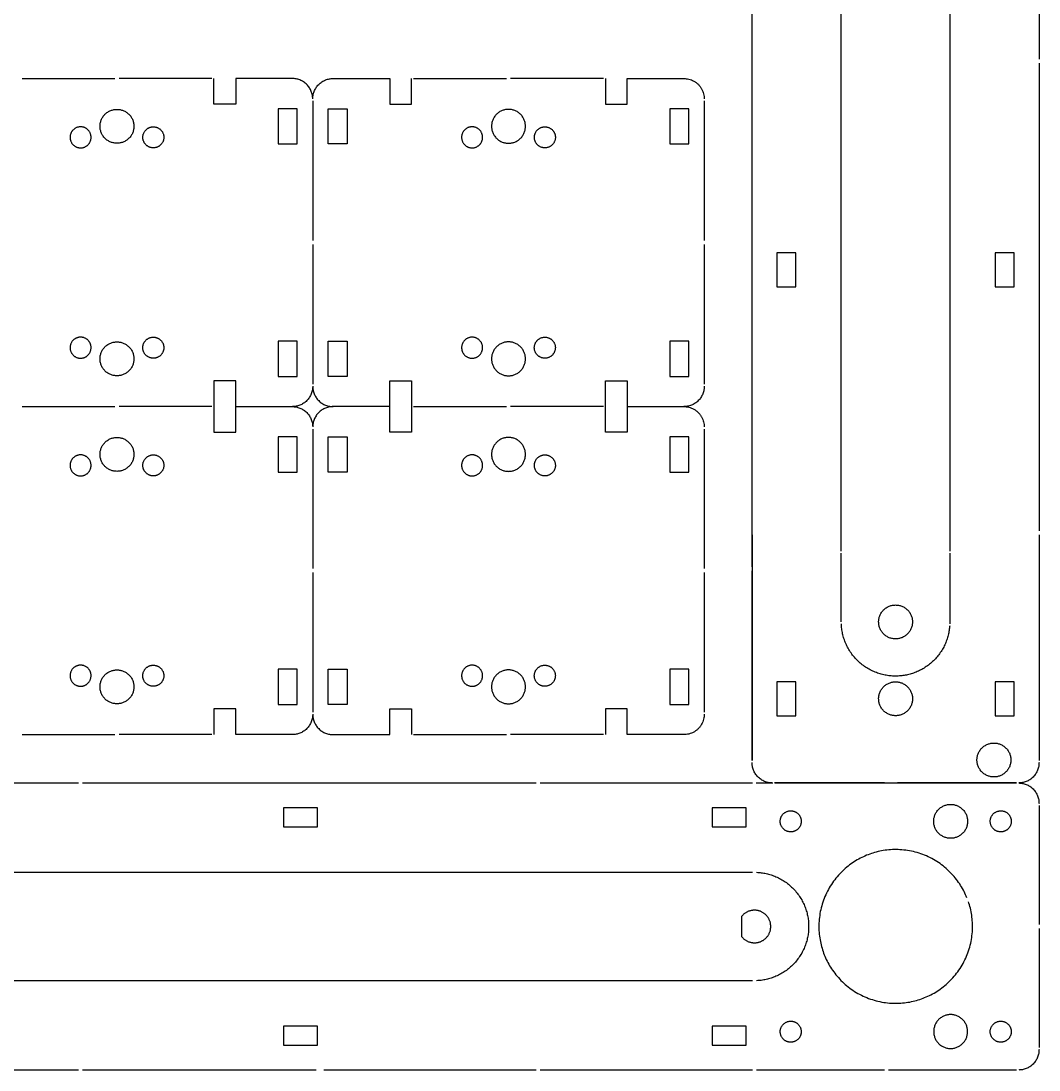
# Model space of a CAD drawing. Header units: millimetres. Extents: x 46 to 341, y 484 to 781.
# Drawn here: x 190.9 to 341, y 487 to 641.6 of the extents above; entities that cross this region are included whole.
import ezdxf

# ---------------------------------------------------------------- set-up
doc = ezdxf.new("R2010")
doc.units = ezdxf.units.MM
doc.layers.get('0').update_dxf_attribs({"linetype": 'CONTINUOUS'})

msp = doc.modelspace()

# ---------------------------------------------------------------- linework, layer by layer
for p, q in [((191.07, 633.12), (204.77, 633.12)), ((219.07, 633.12), (205.37, 633.12)), ((219.37, 629.42), (219.37, 633.12)), ((230.93, 633.12), (222.57, 633.12)), ((222.57, 633.12), (222.57, 629.33)), ((236.93, 633.12), (245.29, 633.12)), ((245.29, 633.12), (245.29, 629.33)), ((248.49, 629.42), (248.49, 633.12)), ((248.79, 633.12), (262.49, 633.12)), ((276.79, 633.12), (263.09, 633.12)), ((277.09, 633.12), (277.09, 629.42)), ((280.29, 629.33), (280.29, 633.12)), ((219.37, 629.33), (219.37, 629.42)), ((222.57, 629.33), (219.37, 629.33)), ((233.93, 629.82), (233.93, 609.25)), ((245.29, 629.33), (248.49, 629.33)), ((248.49, 629.33), (248.49, 629.42)), ((277.09, 629.42), (277.09, 629.33)), ((277.09, 629.33), (280.29, 629.33)), ((291.65, 629.82), (291.65, 609.25)), ((233.93, 608.65), (233.93, 588.07)), ((291.65, 608.65), (291.65, 588.07)), ((219.37, 588.56), (219.37, 588.47)), ((222.57, 588.56), (219.37, 588.56)), ((219.37, 588.47), (219.37, 584.77)), ((222.57, 584.77), (222.57, 588.56)), ((245.29, 588.56), (248.49, 588.56)), ((245.29, 584.77), (245.29, 588.56)), ((248.49, 588.56), (248.49, 588.47)), ((248.49, 588.47), (248.49, 584.77)), ((191.07, 584.77), (204.77, 584.77)), ((219.07, 584.77), (205.37, 584.77)), ((219.37, 584.77), (219.37, 581.07)), ((222.57, 584.77), (230.93, 584.77)), ((222.57, 580.98), (222.57, 584.77)), ((245.29, 584.77), (236.93, 584.77)), ((245.29, 580.98), (245.29, 584.77)), ((248.49, 584.77), (248.49, 581.07)), ((248.79, 584.77), (262.49, 584.77)), ((276.79, 584.77), (263.09, 584.77)), ((233.93, 581.47), (233.93, 560.9)), ((291.65, 581.47), (291.65, 560.9)), ((219.37, 581.07), (219.37, 580.98)), ((219.37, 580.98), (222.57, 580.98)), ((248.49, 580.98), (245.29, 580.98)), ((248.49, 581.07), (248.49, 580.98)), ((298.7, 565.86), (298.7, 532.6)), ((327.85, 563.19), (327.85, 553.3)), ((233.93, 560.3), (233.93, 539.73)), ((291.65, 560.3), (291.65, 539.73)), ((298.7, 532.6), (298.7, 560.55)), ((327.85, 553.3), (327.85, 552.78)), ((222.57, 540.22), (219.37, 540.22)), ((219.37, 540.22), (219.37, 540.13)), ((219.37, 540.13), (219.37, 536.43)), ((222.57, 536.43), (222.57, 540.22)), ((245.29, 536.43), (245.29, 540.22)), ((245.29, 540.22), (248.49, 540.22)), ((248.49, 540.22), (248.49, 540.13)), ((248.49, 540.13), (248.49, 536.43)), ((280.29, 540.22), (277.09, 540.22)), ((280.29, 536.43), (280.29, 540.22)), ((191.07, 536.43), (204.77, 536.43)), ((219.07, 536.43), (205.37, 536.43)), ((230.93, 536.43), (222.57, 536.43)), ((236.93, 536.43), (245.29, 536.43)), ((248.79, 536.43), (262.49, 536.43)), ((276.79, 536.43), (263.09, 536.43)), ((318.83, 529.3), (337.7, 529.3)), ((337.7, 529.3), (320.15, 529.3))]:
    msp.add_line(p, q)
for points in [[(228.85, 628.68), (228.85, 623.48), (231.65, 623.48), (231.65, 628.68)], [(239, 623.48), (236.2, 623.48), (236.2, 628.68), (239, 628.68)], [(289.38, 623.48), (289.38, 628.68), (286.58, 628.68), (286.58, 623.48)], [(302.35, 602.41), (305.15, 602.41), (305.15, 607.41), (302.35, 607.41)], [(334.55, 607.41), (334.55, 602.41), (337.35, 602.41), (337.35, 607.41)], [(231.65, 589.21), (231.65, 594.41), (228.85, 594.41), (228.85, 589.21)], [(239, 589.21), (236.2, 589.21), (236.2, 594.41), (239, 594.41)], [(286.58, 589.21), (289.38, 589.21), (289.38, 594.41), (286.58, 594.41)], [(280.29, 580.98), (277.09, 580.98), (277.09, 581.07), (277.09, 584.77), (277.09, 588.47), (277.09, 588.56), (280.29, 588.56), (280.29, 584.77)], [(231.65, 575.13), (231.65, 580.34), (228.85, 580.34), (228.85, 575.13)], [(239, 575.13), (236.2, 575.13), (236.2, 580.34), (239, 580.34)], [(289.38, 575.13), (289.38, 580.34), (286.58, 580.34), (286.58, 575.13)], [(231.65, 540.86), (231.65, 546.07), (228.85, 546.07), (228.85, 540.86)], [(236.2, 546.07), (239, 546.07), (239, 540.86), (236.2, 540.86)], [(286.58, 540.86), (289.38, 540.86), (289.38, 546.07), (286.58, 546.07)], [(305.15, 539.22), (305.15, 544.22), (302.35, 544.22), (302.35, 539.22)], [(337.35, 544.22), (334.55, 544.22), (334.55, 539.22), (337.35, 539.22)], [(229.61, 525.65), (229.61, 522.85), (234.61, 522.85), (234.61, 525.65)], [(292.81, 525.65), (292.81, 522.85), (297.81, 522.85), (297.81, 525.65)], [(234.61, 490.65), (234.61, 493.45), (229.61, 493.45), (229.61, 490.65)], [(292.81, 490.65), (297.81, 490.65), (297.81, 493.45), (292.81, 493.45)]]:
    msp.add_lwpolyline(points, close=True)
for points in [[(311.85, 563.49), (311.85, 649.12), (311.85, 734.75)], [(327.85, 734.75), (327.85, 649.12), (327.85, 563.49)], [(341, 670.43), (341, 653.22), (341, 636)], [(298.7, 629.47), (298.7, 639.3), (298.7, 649.13)], [(298.7, 566.46), (298.7, 600.93), (298.7, 635.4)], [(341, 635.4), (341, 600.93), (341, 566.46)], [(298.7, 561.15), (298.7, 595.01), (298.7, 628.87)], [(341, 565.86), (341, 549.23), (341, 532.6)], [(311.85, 553.04), (311.85, 558.11), (311.85, 563.19)], [(130.46, 529.3), (164.93, 529.3), (199.4, 529.3)], [(200, 529.3), (233.43, 529.3), (266.85, 529.3)], [(267.45, 529.3), (283.1, 529.3), (298.75, 529.3)], [(299.3, 529.3), (300.52, 529.3), (301.75, 529.3)], [(318.23, 529.3), (310.11, 529.3), (302, 529.3)], [(302.05, 529.3), (310.8, 529.3), (319.55, 529.3)], [(341, 526), (341, 517.23), (341, 508.45)], [(127.49, 516.15), (213.12, 516.15), (298.75, 516.15)], [(297.15, 509.62), (297.15, 508.15), (297.15, 506.68)], [(341, 507.85), (341, 499.08), (341, 490.3)], [(298.75, 500.15), (213.12, 500.15), (127.49, 500.15)], [(199.4, 487), (164.93, 487), (130.46, 487)], [(234.43, 487), (217.22, 487), (200, 487)], [(266.85, 487), (251.2, 487), (235.55, 487)], [(298.75, 487), (283.1, 487), (267.45, 487)], [(318.23, 487), (308.79, 487), (299.35, 487)], [(337.7, 487), (328.27, 487), (318.83, 487)]]:
    msp.add_open_spline(points, degree=2)
for points, weights in [([(233.93, 630.12), (233.93, 633.12), (230.93, 633.12)], [1, 0.707106781187, 1]), ([(233.93, 630.12), (233.93, 633.12), (236.93, 633.12)], [1, 0.707106781187, 1]), ([(233.93, 587.77), (233.93, 584.77), (230.93, 584.77)], [1, 0.707106781187, 1]), ([(233.93, 587.77), (233.93, 584.77), (236.93, 584.77)], [1, 0.707106781187, 1]), ([(291.65, 587.77), (291.65, 584.77), (288.65, 584.77)], [1, 0.707106781187, 1]), ([(230.93, 584.77), (233.93, 584.77), (233.93, 581.77)], [1, 0.707106781187, 1]), ([(236.93, 584.77), (233.93, 584.77), (233.93, 581.77)], [1, 0.707106781187, 1]), ([(233.93, 539.43), (233.93, 536.43), (230.93, 536.43)], [1, 0.707106781187, 1]), ([(233.93, 539.43), (233.93, 536.43), (236.93, 536.43)], [1, 0.707106781187, 1]), ([(301.63, 529.3), (298.7, 529.37), (298.7, 532.3)], [0.990991185643, 0.711682678008, 1]), ([(341, 532.3), (341, 529.3), (338, 529.3)], [1, 0.707106781187, 1]), ([(338, 529.3), (341, 529.3), (341, 526.3)], [1, 0.707106781187, 1]), ([(341, 490), (341, 487), (338, 487)], [1, 0.707106781187, 1])]:
    msp.add_rational_spline(points, weights, degree=2)
for points, weights, knots in [([(280.29, 633.12), (284.97, 633.12), (288.65, 633.12), (291.65, 633.12), (291.65, 630.12)], [1, 1, 1, 0.707106781187, 1], [13.57915, 13.57915, 13.57915, 23.939282, 23.939282, 28.651671, 28.651671, 28.651671]), ([(205.07, 628.58), (202.57, 628.58), (202.57, 626.08), (202.57, 623.58), (205.07, 623.58), (207.57, 623.58), (207.57, 626.08), (207.57, 628.58), (205.07, 628.58)], [1, 0.707106781187, 1, 0.707106781187, 1, 0.707106781187, 1, 0.707106781187, 1], [-15.707963, -15.707963, -15.707963, -11.780972, -11.780972, -7.853982, -7.853982, -3.926991, -3.926991, 0, 0, 0]), ([(262.79, 628.58), (265.29, 628.58), (265.29, 626.08), (265.29, 623.58), (262.79, 623.58), (260.29, 623.58), (260.29, 626.08), (260.29, 628.58), (262.79, 628.58)], [1, 0.707106781187, 1, 0.707106781187, 1, 0.707106781187, 1, 0.707106781187, 1], [-15.707963, -15.707963, -15.707963, -11.780972, -11.780972, -7.853982, -7.853982, -3.926991, -3.926991, 0, 0, 0]), ([(200.5, 625.79), (201.83, 625), (201.04, 623.66), (200.24, 622.33), (198.91, 623.12), (197.58, 623.92), (198.37, 625.25), (199.16, 626.58), (200.5, 625.79)], [1, 0.707106781187, 1, 0.707106781187, 1, 0.707106781187, 1, 0.707106781187, 1], [0, 0, 0, 2.435763, 2.435763, 4.871526, 4.871526, 7.307288, 7.307288, 9.743051, 9.743051, 9.743051]), ([(209.64, 625.79), (208.31, 625), (209.1, 623.66), (209.89, 622.33), (211.22, 623.12), (212.56, 623.92), (211.76, 625.25), (210.97, 626.58), (209.64, 625.79)], [1, 0.707106781187, 1, 0.707106781187, 1, 0.707106781187, 1, 0.707106781187, 1], [0, 0, 0, 2.435763, 2.435763, 4.871526, 4.871526, 7.307288, 7.307288, 9.743051, 9.743051, 9.743051]), ([(258.22, 625.79), (259.55, 625), (258.76, 623.66), (257.96, 622.33), (256.63, 623.12), (255.3, 623.92), (256.09, 625.25), (256.88, 626.58), (258.22, 625.79)], [1, 0.707106781187, 1, 0.707106781187, 1, 0.707106781187, 1, 0.707106781187, 1], [0, 0, 0, 2.435763, 2.435763, 4.871526, 4.871526, 7.307288, 7.307288, 9.743051, 9.743051, 9.743051]), ([(267.36, 625.79), (266.03, 625), (266.82, 623.66), (267.61, 622.33), (268.94, 623.12), (270.28, 623.92), (269.48, 625.25), (268.69, 626.58), (267.36, 625.79)], [1, 0.707106781187, 1, 0.707106781187, 1, 0.707106781187, 1, 0.707106781187, 1], [0, 0, 0, 2.435763, 2.435763, 4.871526, 4.871526, 7.307288, 7.307288, 9.743051, 9.743051, 9.743051]), ([(198.84, 594.74), (200.13, 595.61), (200.99, 594.32), (201.86, 593.04), (200.57, 592.17), (199.29, 591.3), (198.42, 592.59), (197.56, 593.87), (198.84, 594.74)], [1, 0.707106781187, 1, 0.707106781187, 1, 0.707106781187, 1, 0.707106781187, 1], [0, 0, 0, 2.435386, 2.435386, 4.870772, 4.870772, 7.306159, 7.306159, 9.741545, 9.741545, 9.741545]), ([(205.07, 594.31), (202.57, 594.31), (202.57, 591.81), (202.57, 589.31), (205.07, 589.31), (207.57, 589.31), (207.57, 591.81), (207.57, 594.31), (205.07, 594.31)], [1, 0.707106781187, 1, 0.707106781187, 1, 0.707106781187, 1, 0.707106781187, 1], [-15.707963, -15.707963, -15.707963, -11.780972, -11.780972, -7.853982, -7.853982, -3.926991, -3.926991, 0, 0, 0]), ([(211.29, 594.74), (210.01, 595.61), (209.14, 594.32), (208.27, 593.04), (209.56, 592.17), (210.85, 591.3), (211.71, 592.59), (212.58, 593.87), (211.29, 594.74)], [1, 0.707106781187, 1, 0.707106781187, 1, 0.707106781187, 1, 0.707106781187, 1], [0, 0, 0, 2.435386, 2.435386, 4.870772, 4.870772, 7.306159, 7.306159, 9.741545, 9.741545, 9.741545]), ([(256.56, 594.74), (257.85, 595.61), (258.71, 594.32), (259.58, 593.04), (258.29, 592.17), (257.01, 591.3), (256.14, 592.59), (255.28, 593.87), (256.56, 594.74)], [1, 0.707106781187, 1, 0.707106781187, 1, 0.707106781187, 1, 0.707106781187, 1], [0, 0, 0, 2.435386, 2.435386, 4.870772, 4.870772, 7.306159, 7.306159, 9.741545, 9.741545, 9.741545]), ([(262.79, 594.31), (265.29, 594.31), (265.29, 591.81), (265.29, 589.31), (262.79, 589.31), (260.29, 589.31), (260.29, 591.81), (260.29, 594.31), (262.79, 594.31)], [1, 0.707106781187, 1, 0.707106781187, 1, 0.707106781187, 1, 0.707106781187, 1], [-15.707963, -15.707963, -15.707963, -11.780972, -11.780972, -7.853982, -7.853982, -3.926991, -3.926991, 0, 0, 0]), ([(269.01, 594.74), (267.73, 595.61), (266.86, 594.32), (265.99, 593.04), (267.28, 592.17), (268.57, 591.3), (269.43, 592.59), (270.3, 593.87), (269.01, 594.74)], [1, 0.707106781187, 1, 0.707106781187, 1, 0.707106781187, 1, 0.707106781187, 1], [0, 0, 0, 2.435386, 2.435386, 4.870772, 4.870772, 7.306159, 7.306159, 9.741545, 9.741545, 9.741545]), ([(280.29, 584.77), (284.97, 584.77), (288.65, 584.77), (291.65, 584.77), (291.65, 581.77)], [1, 1, 1, 0.707106781187, 1], [0, 0, 0, 10.360132, 10.360132, 15.072521, 15.072521, 15.072521]), ([(205.07, 580.23), (202.57, 580.23), (202.57, 577.73), (202.57, 575.23), (205.07, 575.23), (207.57, 575.23), (207.57, 577.73), (207.57, 580.23), (205.07, 580.23)], [1, 0.707106781187, 1, 0.707106781187, 1, 0.707106781187, 1, 0.707106781187, 1], [-15.707963, -15.707963, -15.707963, -11.780972, -11.780972, -7.853982, -7.853982, -3.926991, -3.926991, 0, 0, 0]), ([(262.79, 580.23), (265.29, 580.23), (265.29, 577.73), (265.29, 575.23), (262.79, 575.23), (260.29, 575.23), (260.29, 577.73), (260.29, 580.23), (262.79, 580.23)], [1, 0.707106781187, 1, 0.707106781187, 1, 0.707106781187, 1, 0.707106781187, 1], [-15.707963, -15.707963, -15.707963, -11.780972, -11.780972, -7.853982, -7.853982, -3.926991, -3.926991, 0, 0, 0]), ([(200.5, 577.44), (201.83, 576.65), (201.04, 575.32), (200.24, 573.98), (198.91, 574.78), (197.58, 575.57), (198.37, 576.9), (199.16, 578.24), (200.5, 577.44)], [1, 0.707106781187, 1, 0.707106781187, 1, 0.707106781187, 1, 0.707106781187, 1], [0, 0, 0, 2.435763, 2.435763, 4.871526, 4.871526, 7.307288, 7.307288, 9.743051, 9.743051, 9.743051]), ([(209.64, 577.44), (208.31, 576.65), (209.1, 575.32), (209.89, 573.98), (211.22, 574.78), (212.56, 575.57), (211.76, 576.9), (210.97, 578.24), (209.64, 577.44)], [1, 0.707106781187, 1, 0.707106781187, 1, 0.707106781187, 1, 0.707106781187, 1], [0, 0, 0, 2.435763, 2.435763, 4.871526, 4.871526, 7.307288, 7.307288, 9.743051, 9.743051, 9.743051]), ([(258.22, 577.44), (259.55, 576.65), (258.76, 575.32), (257.96, 573.98), (256.63, 574.78), (255.3, 575.57), (256.09, 576.9), (256.88, 578.24), (258.22, 577.44)], [1, 0.707106781187, 1, 0.707106781187, 1, 0.707106781187, 1, 0.707106781187, 1], [0, 0, 0, 2.435763, 2.435763, 4.871526, 4.871526, 7.307288, 7.307288, 9.743051, 9.743051, 9.743051]), ([(267.36, 577.44), (266.03, 576.65), (266.82, 575.32), (267.61, 573.98), (268.94, 574.78), (270.28, 575.57), (269.48, 576.9), (268.69, 578.24), (267.36, 577.44)], [1, 0.707106781187, 1, 0.707106781187, 1, 0.707106781187, 1, 0.707106781187, 1], [0, 0, 0, 2.435763, 2.435763, 4.871526, 4.871526, 7.307288, 7.307288, 9.743051, 9.743051, 9.743051]), ([(322.34, 553.17), (322.22, 555.66), (319.72, 555.53), (317.23, 555.4), (317.36, 552.91), (317.48, 550.41), (319.98, 550.54), (322.47, 550.67), (322.34, 553.17)], [1, 0.707106781187, 1, 0.707106781187, 1, 0.707106781187, 1, 0.707106781187, 1], [0, 0, 0, 3.922035, 3.922035, 7.844069, 7.844069, 11.766104, 11.766104, 15.688139, 15.688139, 15.688139]), ([(327.83, 552.48), (327.31, 545.05), (319.85, 545.05), (312.14, 545.05), (311.86, 552.74)], [0.9727726981, 0.721419884774, 1, 0.714823587431, 0.984973014192], [415.348459, 415.348459, 415.348459, 427.300736, 427.300736, 439.536023, 439.536023, 439.536023]), ([(198.84, 546.4), (200.13, 547.26), (200.99, 545.98), (201.86, 544.69), (200.57, 543.82), (199.29, 542.96), (198.42, 544.24), (197.56, 545.53), (198.84, 546.4)], [1, 0.707106781187, 1, 0.707106781187, 1, 0.707106781187, 1, 0.707106781187, 1], [0, 0, 0, 2.435386, 2.435386, 4.870772, 4.870772, 7.306159, 7.306159, 9.741545, 9.741545, 9.741545]), ([(205.07, 545.97), (202.57, 545.97), (202.57, 543.47), (202.57, 540.97), (205.07, 540.97), (207.57, 540.97), (207.57, 543.47), (207.57, 545.97), (205.07, 545.97)], [1, 0.707106781187, 1, 0.707106781187, 1, 0.707106781187, 1, 0.707106781187, 1], [-15.707963, -15.707963, -15.707963, -11.780972, -11.780972, -7.853982, -7.853982, -3.926991, -3.926991, 0, 0, 0]), ([(211.29, 546.4), (210.01, 547.26), (209.14, 545.98), (208.27, 544.69), (209.56, 543.82), (210.85, 542.96), (211.71, 544.24), (212.58, 545.53), (211.29, 546.4)], [1, 0.707106781187, 1, 0.707106781187, 1, 0.707106781187, 1, 0.707106781187, 1], [0, 0, 0, 2.435386, 2.435386, 4.870772, 4.870772, 7.306159, 7.306159, 9.741545, 9.741545, 9.741545]), ([(256.56, 546.4), (257.85, 547.26), (258.71, 545.98), (259.58, 544.69), (258.29, 543.82), (257.01, 542.96), (256.14, 544.24), (255.28, 545.53), (256.56, 546.4)], [1, 0.707106781187, 1, 0.707106781187, 1, 0.707106781187, 1, 0.707106781187, 1], [0, 0, 0, 2.435386, 2.435386, 4.870772, 4.870772, 7.306159, 7.306159, 9.741545, 9.741545, 9.741545]), ([(262.79, 545.97), (265.29, 545.97), (265.29, 543.47), (265.29, 540.97), (262.79, 540.97), (260.29, 540.97), (260.29, 543.47), (260.29, 545.97), (262.79, 545.97)], [1, 0.707106781187, 1, 0.707106781187, 1, 0.707106781187, 1, 0.707106781187, 1], [-15.707963, -15.707963, -15.707963, -11.780972, -11.780972, -7.853982, -7.853982, -3.926991, -3.926991, 0, 0, 0]), ([(269.01, 546.4), (267.73, 547.26), (266.86, 545.98), (265.99, 544.69), (267.28, 543.82), (268.57, 542.96), (269.43, 544.24), (270.3, 545.53), (269.01, 546.4)], [1, 0.707106781187, 1, 0.707106781187, 1, 0.707106781187, 1, 0.707106781187, 1], [0, 0, 0, 2.435386, 2.435386, 4.870772, 4.870772, 7.306159, 7.306159, 9.741545, 9.741545, 9.741545]), ([(322.35, 541.84), (322.22, 544.34), (319.72, 544.21), (317.23, 544.08), (317.36, 541.59), (317.49, 539.09), (319.98, 539.22), (322.48, 539.35), (322.35, 541.84)], [1, 0.707106781187, 1, 0.707106781187, 1, 0.707106781187, 1, 0.707106781187, 1], [0, 0, 0, 3.922035, 3.922035, 7.844069, 7.844069, 11.766104, 11.766104, 15.688139, 15.688139, 15.688139]), ([(291.65, 539.43), (291.65, 536.43), (288.65, 536.43), (284.97, 536.43), (280.29, 536.43)], [1, 0.707106781187, 1, 1, 1], [0, 0, 0, 4.712389, 4.712389, 15.072521, 15.072521, 15.072521]), ([(336.85, 532.69), (336.85, 535.19), (334.35, 535.19), (331.85, 535.19), (331.85, 532.69), (331.85, 530.19), (334.35, 530.19), (336.85, 530.19), (336.85, 532.69)], [1, 0.707106781187, 1, 0.707106781187, 1, 0.707106781187, 1, 0.707106781187, 1], [0, 0, 0, 3.926991, 3.926991, 7.853982, 7.853982, 11.780972, 11.780972, 15.707963, 15.707963, 15.707963]), ([(330.47, 523.65), (330.47, 526.15), (327.97, 526.15), (325.47, 526.15), (325.47, 523.65), (325.47, 521.15), (327.97, 521.15), (330.47, 521.15), (330.47, 523.65)], [1, 0.707106781187, 1, 0.707106781187, 1, 0.707106781187, 1, 0.707106781187, 1], [0, 0, 0, 3.926991, 3.926991, 7.853982, 7.853982, 11.780972, 11.780972, 15.707963, 15.707963, 15.707963]), ([(303.53, 522.36), (304.82, 521.5), (305.68, 522.78), (306.55, 524.07), (305.26, 524.94), (303.98, 525.8), (303.11, 524.52), (302.24, 523.23), (303.53, 522.36)], [1, 0.707106781187, 1, 0.707106781187, 1, 0.707106781187, 1, 0.707106781187, 1], [0, 0, 0, 2.435386, 2.435386, 4.870772, 4.870772, 7.306159, 7.306159, 9.741545, 9.741545, 9.741545]), ([(334.49, 522.36), (335.78, 521.5), (336.64, 522.78), (337.51, 524.07), (336.23, 524.94), (334.94, 525.8), (334.07, 524.52), (333.21, 523.23), (334.49, 522.36)], [1, 0.707106781187, 1, 0.707106781187, 1, 0.707106781187, 1, 0.707106781187, 1], [0, 0, 0, 2.435386, 2.435386, 4.870772, 4.870772, 7.306159, 7.306159, 9.741545, 9.741545, 9.741545]), ([(330.38, 512.38), (326.22, 522.75), (315.8, 518.73), (305.37, 514.7), (309.25, 504.22), (313.14, 493.74), (323.67, 497.49), (334.2, 501.23), (330.59, 511.81)], [1, 0.711773657871, 1, 0.711773657871, 1, 0.711773657871, 1, 0.711773657871, 1], [0.3, 0.3, 0.3, 17.940834, 17.940834, 35.581669, 35.581669, 53.222503, 53.222503, 70.863338, 70.863338, 70.863338]), ([(299.35, 516.14), (307.04, 515.86), (307.04, 508.15), (307.04, 500.44), (299.35, 500.16)], [0.98497302359, 0.714823582475, 1, 0.714823587436, 0.984973014192], [207.698267, 207.698267, 207.698267, 219.933553, 219.933553, 232.16884, 232.16884, 232.16884]), ([(297.15, 506.68), (298.2, 505.32), (299.83, 505.88), (301.45, 506.43), (301.45, 508.15), (301.45, 509.87), (299.83, 510.42), (298.2, 510.98), (297.15, 509.62)], [1, 0.813249227542, 1, 0.813249227542, 1, 0.813249227542, 1, 0.813249227542, 1], [15.386364, 15.386364, 15.386364, 18.490644, 18.490644, 21.594923, 21.594923, 24.699203, 24.699203, 27.803483, 27.803483, 27.803483]), ([(330.47, 492.67), (330.47, 490.17), (327.97, 490.17), (325.47, 490.17), (325.47, 492.67), (325.47, 495.17), (327.97, 495.17), (330.47, 495.17), (330.47, 492.67)], [1, 0.707106781187, 1, 0.707106781187, 1, 0.707106781187, 1, 0.707106781187, 1], [0, 0, 0, 3.926991, 3.926991, 7.853982, 7.853982, 11.780972, 11.780972, 15.707963, 15.707963, 15.707963]), ([(304.65, 494.18), (303.13, 494.43), (302.87, 492.91), (302.61, 491.38), (304.14, 491.12), (305.67, 490.87), (305.92, 492.39), (306.18, 493.92), (304.65, 494.18)], [1, 0.707106781187, 1, 0.707106781187, 1, 0.707106781187, 1, 0.707106781187, 1], [0, 0, 0, 2.43391, 2.43391, 4.867819, 4.867819, 7.301729, 7.301729, 9.735639, 9.735639, 9.735639]), ([(336.15, 491.32), (337.48, 492.11), (336.69, 493.44), (335.9, 494.78), (334.56, 493.98), (333.23, 493.19), (334.02, 491.86), (334.81, 490.52), (336.15, 491.32)], [1, 0.707106781187, 1, 0.707106781187, 1, 0.707106781187, 1, 0.707106781187, 1], [0, 0, 0, 2.435763, 2.435763, 4.871526, 4.871526, 7.307288, 7.307288, 9.743051, 9.743051, 9.743051])]:
    msp.add_rational_spline(points, weights, degree=2, knots=knots)
msp.add_open_spline([(277.09, 540.22), (277.09, 540.17), (277.09, 540.13), (277.09, 538.28), (277.09, 536.43)], degree=2, knots=[24.862096, 24.862096, 24.862096, 24.952769, 24.952769, 28.651671, 28.651671, 28.651671])

doc.saveas('drawing.dxf')
